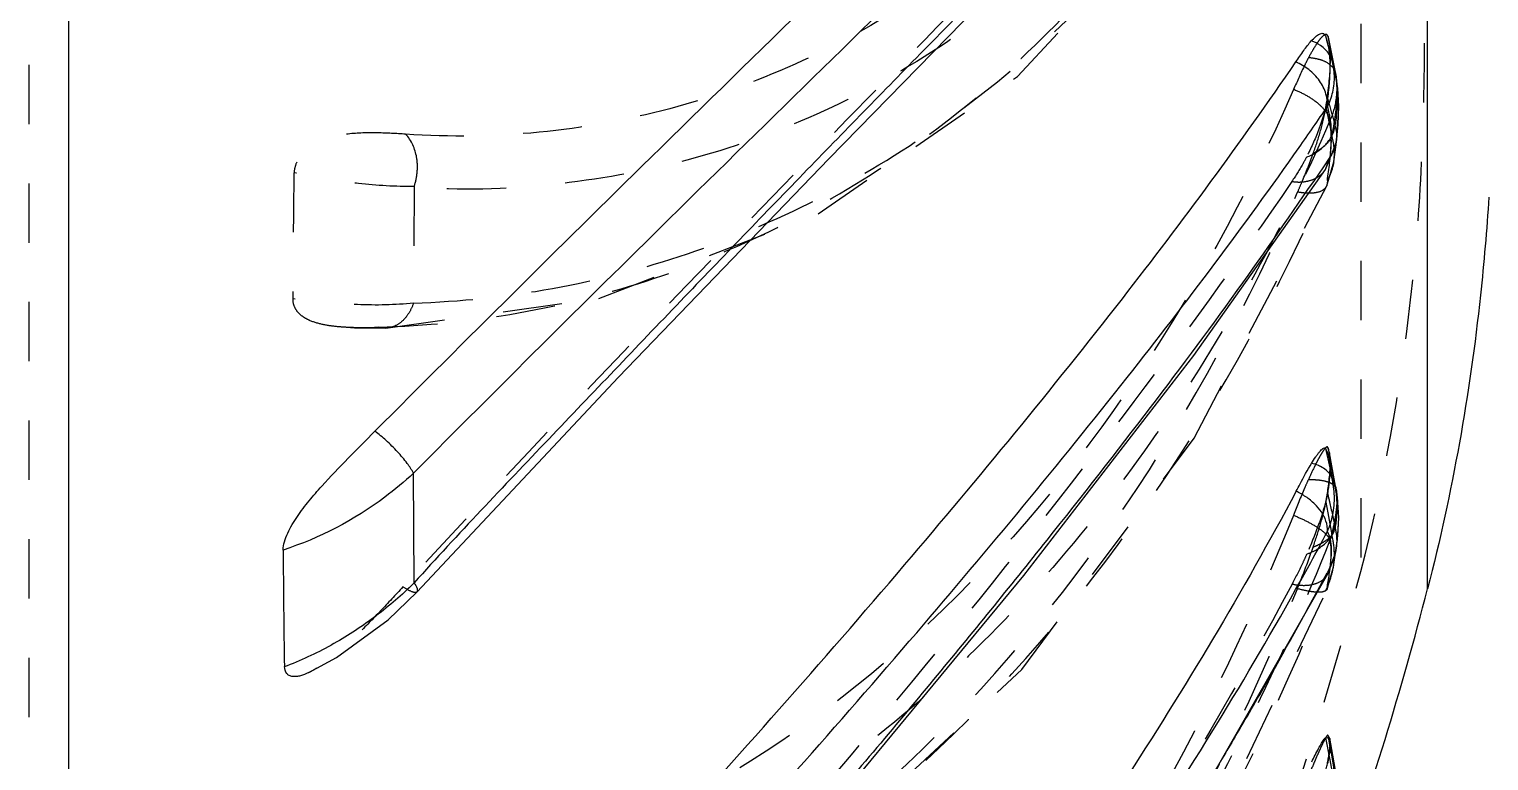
# Model space of a CAD drawing. Header units: millimetres. Extents: x 723 to 11228, y -2384 to 1578.
# Drawn here: x 1471.93 to 1512.13, y 151.16 to 171.32 of the extents above; entities that cross this region are included whole.
import ezdxf

# ---------------------------------------------------------------- set-up
doc = ezdxf.new("R2010")
doc.units = ezdxf.units.MM
doc.header["$LTSCALE"] = 16.335
doc.linetypes.add('HIDDEN', pattern=[0.2, 0.1, -0.1])
doc.layers.get('0').update_dxf_attribs({"linetype": 'CONTINUOUS'})
doc.layers.add('DEFAULT_2', color=8, linetype='HIDDEN')

msp = doc.modelspace()

# ---------------------------------------------------------------- linework, layer by layer
at = {"color": 7, "linetype": 'Continuous'}
for p, q in [((1473.025, 101.806), (1473.025, 373.047)), ((1510.443, 155.899), (1510.443, 318.953)), ((1507.627, 171.133), (1507.747, 170.697)), ((1507.627, 171.132), (1507.67, 170.998)), ((1507.857, 170.318), (1507.671, 171)), ((1507.747, 170.697), (1507.808, 170.474)), ((1507.808, 170.473), (1507.857, 170.32)), ((1507.966, 169.736), (1507.858, 170.315)), ((1507.993, 168.998), (1507.966, 169.736)), ((1507.933, 168.248), (1507.993, 168.998)), ((1507.634, 167.451), (1507.92, 168.16)), ((1507.92, 168.16), (1507.933, 168.25)), ((1507.933, 168.249), (1507.933, 168.248)), ((1507.754, 167.789), (1507.572, 167.525)), ((1507.634, 167.451), (1507.754, 167.789)), ((1507.634, 167.451), (1507.634, 167.451)), ((1507.629, 159.767), (1507.747, 159.234)), ((1507.629, 159.766), (1507.722, 159.557)), ((1507.914, 158.691), (1507.723, 159.559)), ((1507.747, 159.234), (1507.808, 158.962)), ((1482.533, 156.061), (1482.516, 159.083)), ((1507.808, 158.961), (1507.914, 158.691)), ((1507.965, 158.393), (1507.914, 158.689)), ((1507.996, 157.856), (1507.965, 158.393)), ((1507.699, 156.311), (1507.892, 156.829)), ((1507.892, 156.829), (1507.925, 157.007)), ((1507.925, 157.007), (1507.925, 157.006)), ((1507.754, 156.486), (1507.674, 156.337)), ((1507.7, 156.311), (1507.754, 156.486)), ((1507.699, 156.311), (1507.7, 156.311)), ((1481.818, 155.039), (1482.612, 155.809)), ((1482.612, 155.809), (1482.612, 155.809)), ((1507.632, 151.79), (1507.748, 151.186)), ((1507.939, 150.689), (1507.746, 151.702)), ((1507.748, 151.186), (1507.808, 150.878))]:
    msp.add_line(p, q, dxfattribs=at)
for points in [[(1482.612, 155.809), (1488.163, 161.724), (1493.958, 167.748), (1499.276, 173.199)], [(1482.625, 136.837), (1488.18, 143.088), (1493.982, 149.799), (1499.322, 156.266), (1504.008, 162.328), (1507.634, 167.451)], [(1507.925, 157.006), (1507.968, 157.36), (1507.996, 157.856)], [(1482.619, 122.206), (1488.195, 128.54), (1494.017, 135.659), (1499.372, 142.858), (1504.069, 149.962), (1507.7, 156.311)], [(1479.629, 153.588), (1480.398, 154.005), (1481.818, 155.039)]]:
    msp.add_lwpolyline(points, dxfattribs=at)
for centre, radius, start, end in [((1506.92, 170.033), 1.012, 55.5649, 71.5412), ((1506.067, 169.978), 1.81, 1.7379, 15.8856), ((1506.121, 169.981), 1.755, 346.9606, 1.6715), ((1506.14, 169.98), 1.737, 332.5878, 346.8554), ((1419.819, 229.132), 106.368, 324.95616, 325.69313), ((1503.136, 168.402), 4.652, 358.2975, 359.443), ((1507.021, 168.361), 0.919, 345.0145, 352.9661), ((1505.496, 158.392), 2.381, 1.476, 13.8341), ((1505.564, 158.393), 2.313, 348.6442, 1.4755), ((1505.665, 158.375), 2.21, 335.8658, 348.5954), ((1426.545, 200.723), 91.945, 331.3404, 331.93929), ((1721.795, 157.856), 242.869, 180.20994, 180.96801), ((1476.165, 162.388), 8.976, 314.5253, 315.1855), ((1387.844, 220.342), 135.853, 330.46482, 331.89167), ((1418.274, 179.666), 95.184, 340.34553, 345.54037), ((1475.321, 163.317), 10.234, 290.8609, 298.7936), ((1413.588, 205.875), 106.322, 329.43368, 330.40944)]:
    msp.add_arc(centre, radius, start, end, dxfattribs=at)
for points, knots in [([(1481.455, 160.238), (1483.975, 162.772), (1492.398, 171.114), (1500.929, 179.346), (1506.811, 185.172)], [0, 0, 0, 0, 0.30153, 1, 1, 1, 1]), ([(1482.516, 159.083), (1484.848, 161.432), (1492.81, 169.335), (1500.872, 177.135), (1506.493, 182.695)], [0, 0, 0, 0, 0.295094, 1, 1, 1, 1]), ([(1507.364, 181.754), (1507.003, 181.395), (1506.26, 180.634), (1504.684, 178.999), (1502.5, 176.789), (1499.676, 173.917), (1496.599, 170.769), (1493.291, 167.383), (1489.814, 163.773), (1486.202, 159.981), (1483.743, 157.405), (1482.533, 156.061)], [0, 0, 0, 0, 0.042803, 0.089261, 0.190701, 0.303656, 0.427359, 0.56029, 0.701077, 0.848158, 1, 1, 1, 1]), ([(1506.816, 170.414), (1506.888, 170.519), (1507.023, 170.716), (1507.165, 170.91), (1507.24, 170.993)], [0, 0, 0, 0, 0.529248, 1, 1, 1, 1]), ([(1507.24, 170.993), (1507.277, 171.034), (1507.346, 171.104), (1507.448, 171.182), (1507.542, 171.213), (1507.604, 171.181), (1507.62, 171.15), (1507.627, 171.132)], [0, 0, 0, 0, 0.333047, 0.599453, 0.794403, 0.884248, 1, 1, 1, 1]), ([(1507.685, 170.691), (1507.672, 170.707), (1507.614, 170.773), (1507.547, 170.831), (1507.492, 170.868)], [0, 0, 0, 0, 0.244495, 1, 1, 1, 1]), ([(1507.808, 170.473), (1507.801, 170.492), (1507.771, 170.57), (1507.725, 170.642), (1507.685, 170.691)], [0, 0, 0, 0, 0.244034, 1, 1, 1, 1]), ([(1481.463, 140.463), (1484.023, 143.172), (1488.959, 148.466), (1495.857, 156.247), (1501.81, 163.479), (1505.298, 168.187), (1506.816, 170.414)], [0, 0, 0, 0, 0.28473, 0.552816, 0.794108, 1, 1, 1, 1]), ([(1507.682, 169.181), (1507.693, 169.297), (1507.658, 169.552), (1507.483, 169.912), (1507.186, 170.212), (1506.943, 170.36), (1506.816, 170.414)], [0, 0, 0, 0, 0.219314, 0.471587, 0.74093, 1, 1, 1, 1]), ([(1507.682, 169.181), (1507.716, 169.059), (1507.776, 168.787), (1507.789, 168.508), (1507.788, 168.356)], [0, 0, 0, 0, 0.455383, 1, 1, 1, 1]), ([(1482.516, 139.4), (1484.941, 141.971), (1489.628, 147.005), (1496.215, 154.421), (1501.973, 161.364), (1505.391, 165.898), (1506.903, 168.056)], [0, 0, 0, 0, 0.281542, 0.547958, 0.790068, 1, 1, 1, 1]), ([(1507.786, 168.263), (1507.785, 168.226), (1507.778, 168.067), (1507.765, 167.909), (1507.754, 167.789)], [0, 0, 0, 0, 0.238101, 1, 1, 1, 1]), ([(1507.855, 167.973), (1507.848, 167.957), (1507.818, 167.894), (1507.783, 167.833), (1507.754, 167.789)], [0, 0, 0, 0, 0.24221, 1, 1, 1, 1]), ([(1507.572, 167.525), (1506.837, 166.456), (1505.294, 164.21), (1502.745, 160.787), (1499.901, 157.147), (1496.796, 153.321), (1493.454, 149.353), (1489.935, 145.271), (1486.28, 141.117), (1483.772, 138.355), (1482.533, 136.943)], [0, 0, 0, 0, 0.098397, 0.206645, 0.323664, 0.448732, 0.580341, 0.71708, 0.857488, 1, 1, 1, 1]), ([(1512.129, 166.692), (1512.072, 165.789), (1511.766, 162.157), (1511.127, 158.552), (1510.443, 155.899)], [0, 0, 0, 0, 0.248242, 1, 1, 1, 1]), ([(1478.925, 156.966), (1478.925, 157.043), (1478.956, 157.204), (1479.081, 157.519), (1479.313, 157.898), (1479.637, 158.323), (1480.103, 158.86), (1480.714, 159.493), (1481.209, 159.99), (1481.455, 160.238)], [0, 0, 0, 0, 0.054813, 0.115383, 0.242342, 0.37064, 0.498143, 0.750233, 1, 1, 1, 1]), ([(1482.516, 159.083), (1482.466, 159.178), (1482.327, 159.381), (1482.075, 159.684), (1481.776, 159.977), (1481.561, 160.158), (1481.454, 160.237)], [0, 0, 0, 0, 0.203711, 0.46663, 0.748482, 1, 1, 1, 1]), ([(1507.247, 159.354), (1507.284, 159.414), (1507.339, 159.5), (1507.414, 159.605), (1507.465, 159.67), (1507.512, 159.723), (1507.555, 159.759), (1507.595, 159.782), (1507.622, 159.774), (1507.629, 159.766)], [0, 0, 0, 0, 0.357925, 0.516025, 0.657124, 0.778148, 0.875294, 0.945684, 1, 1, 1, 1]), ([(1506.822, 158.583), (1506.859, 158.651), (1506.997, 158.91), (1507.134, 159.17), (1507.247, 159.354)], [0, 0, 0, 0, 0.263627, 1, 1, 1, 1]), ([(1507.496, 159.264), (1507.477, 159.274), (1507.397, 159.312), (1507.313, 159.339), (1507.247, 159.354)], [0, 0, 0, 0, 0.241724, 1, 1, 1, 1]), ([(1507.687, 159.13), (1507.674, 159.143), (1507.615, 159.195), (1507.549, 159.237), (1507.496, 159.264)], [0, 0, 0, 0, 0.238745, 1, 1, 1, 1]), ([(1482.516, 159.083), (1482.265, 158.849), (1481.192, 157.955), (1479.926, 157.29), (1478.924, 156.965)], [0, 0, 0, 0, 0.245696, 1, 1, 1, 1]), ([(1507.808, 158.961), (1507.801, 158.976), (1507.77, 159.039), (1507.725, 159.094), (1507.687, 159.13)], [0, 0, 0, 0, 0.238643, 1, 1, 1, 1]), ([(1506.822, 158.583), (1505.356, 155.828), (1501.961, 150.17), (1495.997, 141.781), (1489.091, 133.261), (1484.073, 127.69), (1481.472, 124.923)], [0, 0, 0, 0, 0.221639, 0.467801, 0.730368, 1, 1, 1, 1]), ([(1507.682, 157.471), (1507.693, 157.569), (1507.643, 157.861), (1507.406, 158.191), (1507.097, 158.437), (1506.915, 158.541), (1506.822, 158.583)], [0, 0, 0, 0, 0.199783, 0.579482, 0.792952, 1, 1, 1, 1]), ([(1507.682, 157.471), (1507.69, 157.456), (1507.724, 157.387), (1507.748, 157.314), (1507.76, 157.257)], [0, 0, 0, 0, 0.229218, 1, 1, 1, 1]), ([(1507.76, 157.257), (1507.765, 157.234), (1507.785, 157.128), (1507.789, 157.02), (1507.788, 156.935)], [0, 0, 0, 0, 0.216896, 1, 1, 1, 1]), ([(1507.925, 157.006), (1507.919, 156.962), (1507.885, 156.782), (1507.817, 156.609), (1507.754, 156.486)], [0, 0, 0, 0, 0.244405, 1, 1, 1, 1]), ([(1507.788, 156.935), (1507.787, 156.901), (1507.782, 156.751), (1507.767, 156.601), (1507.754, 156.486)], [0, 0, 0, 0, 0.226678, 1, 1, 1, 1]), ([(1482.516, 124.002), (1485.025, 126.678), (1489.874, 132.069), (1496.575, 140.313), (1502.407, 148.452), (1505.76, 153.944), (1507.225, 156.626)], [0, 0, 0, 0, 0.268275, 0.530054, 0.776528, 1, 1, 1, 1]), ([(1482.459, 155.988), (1482.134, 155.668), (1481.43, 155.073), (1480.656, 154.571), (1480.25, 154.348)], [0, 0, 0, 0, 0.496615, 1, 1, 1, 1]), ([(1482.533, 156.061), (1482.564, 156.012), (1482.608, 155.941), (1482.631, 155.835), (1482.611, 155.81)], [0, 0, 0, 0, 0.650808, 1, 1, 1, 1]), ([(1479.629, 153.588), (1479.555, 153.553), (1479.444, 153.507), (1479.293, 153.477), (1479.189, 153.475), (1479.095, 153.499), (1478.991, 153.582), (1478.968, 153.687), (1478.967, 153.754)], [0, 0, 0, 0, 0.290571, 0.423166, 0.544754, 0.655639, 0.761768, 1, 1, 1, 1]), ([(1505.136, 151.806), (1504.905, 151.415), (1503.949, 149.823), (1502.954, 148.255), (1502.185, 147.082)], [0, 0, 0, 0, 0.244499, 1, 1, 1, 1]), ([(1507.255, 151.129), (1507.315, 151.254), (1507.401, 151.428), (1507.515, 151.635), (1507.567, 151.719), (1507.593, 151.752)], [0, 0, 0, 0, 0.584543, 0.822, 1, 1, 1, 1]), ([(1507.593, 151.752), (1507.597, 151.757), (1507.608, 151.77), (1507.621, 151.784), (1507.632, 151.789)], [0, 0, 0, 0, 0.32215, 1, 1, 1, 1]), ([(1507.632, 151.789), (1507.644, 151.794), (1507.669, 151.801), (1507.727, 151.782), (1507.74, 151.733), (1507.746, 151.702)], [0, 0, 0, 0, 0.238949, 0.441821, 1, 1, 1, 1])]:
    msp.add_open_spline(points, degree=3, knots=knots, dxfattribs=at)
msp.add_open_spline([(1507.909, 168.123), (1507.895, 168.072), (1507.877, 168.021), (1507.855, 167.973)], degree=3, dxfattribs=at)
at = {"layer": 'DEFAULT_2', "color": 8, "linetype": 'HIDDEN'}
for p, q in [((1471.933, 103.36), (1471.933, 371.493)), ((1508.603, 318.479), (1508.603, 156.374)), ((1507.723, 171.018), (1507.702, 171.112)), ((1507.916, 170.046), (1507.724, 171.02)), ((1507.916, 170.048), (1507.895, 170.135)), ((1507.97, 169.683), (1507.916, 170.046)), ((1507.996, 169.196), (1507.97, 169.683)), ((1507.978, 168.68), (1507.996, 169.196)), ((1507.923, 168.126), (1507.978, 168.68)), ((1507.859, 167.664), (1507.923, 168.126)), ((1507.665, 166.998), (1507.859, 167.665)), ((1507.859, 167.665), (1507.859, 167.665)), ((1482.533, 166.982), (1482.516, 163.77)), ((1504.011, 160.047), (1507.665, 166.998)), ((1507.682, 167.149), (1507.665, 166.998)), ((1507.665, 166.998), (1507.665, 166.998)), ((1481.75, 163.079), (1487.623, 163.899)), ((1480.436, 163.126), (1480.888, 163.092)), ((1480.888, 163.092), (1481.752, 163.079)), ((1481.75, 163.079), (1481.547, 163.105)), ((1481.752, 163.079), (1481.75, 163.079)), ((1507.744, 159.645), (1507.699, 159.79)), ((1507.937, 158.57), (1507.745, 159.647)), ((1507.937, 158.57), (1507.895, 158.695)), ((1507.96, 158.424), (1507.937, 158.57)), ((1507.996, 157.852), (1507.961, 158.419)), ((1507.642, 158.284), (1507.697, 157.987)), ((1507.697, 157.987), (1507.752, 157.686)), ((1507.752, 157.686), (1507.808, 157.383)), ((1507.958, 157.243), (1507.996, 157.852)), ((1507.927, 157.022), (1507.958, 157.243)), ((1507.861, 156.564), (1507.925, 157.006)), ((1507.679, 155.89), (1507.845, 156.469)), ((1507.844, 156.466), (1507.861, 156.564)), ((1504.067, 148.267), (1507.679, 155.89)), ((1507.682, 155.953), (1507.679, 155.89)), ((1507.679, 155.89), (1507.679, 155.89)), ((1507.754, 151.776), (1507.697, 151.864)), ((1507.95, 150.632), (1507.755, 151.778))]:
    msp.add_line(p, q, dxfattribs=at)
for points in [[(1487.623, 163.899), (1493.658, 166.23), (1499.15, 170.012), (1503.937, 175.174)], [(1487.827, 144.881), (1493.817, 148.585), (1499.268, 153.675), (1504.011, 160.047)]]:
    msp.add_lwpolyline(points, dxfattribs=at)
for centre, radius, start, end in [((1506.297, 169.725), 1.651, 7.7636, 11.0897), ((1506.248, 167.892), 1.629, 4.5504, 16.7798), ((1506.304, 167.898), 1.573, 1.7777, 4.4839), ((1506.605, 169.295), 1.558, 296.358, 298.5533), ((1506.34, 167.899), 1.537, 351.2513, 1.786), ((1773.531, 162.908), 294.34, 179.13367, 179.80868), ((1507.144, 158.419), 0.808, 7.4242, 10.2846), ((1505.659, 156.834), 2.217, 1.5531, 14.3406), ((1505.724, 156.838), 2.152, 357.9099, 1.5097), ((1418.274, 179.666), 93.284, 305.11487, 345.54039), ((1505.794, 156.831), 2.082, 335.0429, 349.9055), ((1505.765, 156.836), 2.112, 349.9884, 357.912)]:
    msp.add_arc(centre, radius, start, end, dxfattribs=at)
for points, knots in [([(1506.758, 184.355), (1505.486, 181.849), (1503.222, 178.328), (1499.438, 174.441), (1496.381, 172.087), (1493.088, 170.274), (1489.603, 169.03), (1485.979, 168.375), (1483.523, 168.341), (1482.3, 168.423)], [0, 0, 0, 0, 0.272301, 0.400504, 0.524283, 0.644764, 0.763263, 0.881231, 1, 1, 1, 1]), ([(1507.754, 183.357), (1507.099, 182.033), (1505.638, 179.526), (1503.085, 176.111), (1500.222, 173.166), (1497.065, 170.75), (1493.67, 168.882), (1490.069, 167.607), (1486.333, 166.949), (1483.792, 166.856), (1482.533, 166.982)], [0, 0, 0, 0, 0.138908, 0.271911, 0.399995, 0.523706, 0.644338, 0.762827, 0.881017, 1, 1, 1, 1]), ([(1506.699, 181.285), (1505.144, 179.722), (1501.648, 176.178), (1493.421, 167.8), (1486.806, 160.925), (1482.224, 155.949)], [0, 0, 0, 0, 0.187757, 0.423914, 1, 1, 1, 1]), ([(1482.516, 163.77), (1483.799, 163.811), (1486.359, 164.079), (1490.1, 165.041), (1493.679, 166.551), (1498.227, 169.295), (1503.32, 174.081), (1506.368, 178.838), (1507.682, 181.416)], [0, 0, 0, 0, 0.119413, 0.238391, 0.358021, 0.479412, 0.730929, 1, 1, 1, 1]), ([(1481.548, 163.105), (1482.841, 163.142), (1485.42, 163.405), (1489.189, 164.365), (1492.795, 165.877), (1496.191, 167.921), (1499.337, 170.474), (1503.217, 174.581), (1505.555, 178.243), (1506.869, 180.84)], [0, 0, 0, 0, 0.119461, 0.23846, 0.358025, 0.479302, 0.603347, 0.731093, 1, 1, 1, 1]), ([(1508.603, 156.373), (1509.236, 158.829), (1509.916, 162.584), (1510.317, 167.633), (1510.362, 170.161), (1510.362, 171.425)], [0, 0, 0, 0, 0.50095, 0.750373, 1, 1, 1, 1]), ([(1507.702, 171.112), (1507.696, 171.134), (1507.674, 171.181), (1507.604, 171.165), (1507.557, 171.125), (1507.483, 171.049), (1507.391, 170.92), (1507.279, 170.739), (1507.204, 170.606), (1507.166, 170.536)], [0, 0, 0, 0, 0.075202, 0.136985, 0.203312, 0.286375, 0.490984, 0.732439, 1, 1, 1, 1]), ([(1507.643, 169.159), (1507.698, 169.512), (1507.76, 170.014), (1507.77, 170.636), (1507.746, 170.902), (1507.723, 171.018)], [0, 0, 0, 0, 0.573718, 0.809744, 1, 1, 1, 1]), ([(1507.671, 171), (1507.729, 170.788), (1507.772, 170.251), (1507.727, 169.72), (1507.686, 169.41)], [0, 0, 0, 0, 0.412617, 1, 1, 1, 1]), ([(1507.703, 171.114), (1507.719, 171.031), (1507.783, 170.705), (1507.848, 170.379), (1507.895, 170.135)], [0, 0, 0, 0, 0.254464, 1, 1, 1, 1]), ([(1507.166, 170.536), (1507.131, 170.469), (1506.984, 170.18), (1506.853, 169.884), (1506.753, 169.657)], [0, 0, 0, 0, 0.233066, 1, 1, 1, 1]), ([(1507.168, 170.538), (1507.257, 170.531), (1507.426, 170.503), (1507.698, 170.409), (1507.864, 170.252), (1507.895, 170.135)], [0, 0, 0, 0, 0.30796, 0.584478, 1, 1, 1, 1]), ([(1507.895, 170.135), (1507.94, 169.914), (1507.963, 169.453), (1507.845, 169.007), (1507.754, 168.799)], [0, 0, 0, 0, 0.499393, 1, 1, 1, 1]), ([(1507.858, 170.316), (1507.922, 170.079), (1507.979, 169.513), (1507.935, 168.951), (1507.895, 168.636)], [0, 0, 0, 0, 0.435285, 1, 1, 1, 1]), ([(1506.753, 169.657), (1505.469, 166.73), (1502.513, 161.282), (1496.706, 154.462), (1490.931, 150.358), (1486.037, 148.293), (1483.54, 147.663), (1482.295, 147.454)], [0, 0, 0, 0, 0.279117, 0.537535, 0.776198, 0.889664, 1, 1, 1, 1]), ([(1506.755, 169.659), (1506.879, 169.611), (1507.117, 169.495), (1507.429, 169.285), (1507.65, 169.052), (1507.741, 168.878), (1507.754, 168.799)], [0, 0, 0, 0, 0.294162, 0.582987, 0.82379, 1, 1, 1, 1]), ([(1507.925, 169.121), (1507.931, 169.176), (1507.949, 169.375), (1507.957, 169.576), (1507.952, 169.722)], [0, 0, 0, 0, 0.272182, 1, 1, 1, 1]), ([(1507.952, 169.722), (1507.951, 169.742), (1507.947, 169.818), (1507.94, 169.893), (1507.933, 169.948)], [0, 0, 0, 0, 0.263378, 1, 1, 1, 1]), ([(1507.686, 169.41), (1507.666, 169.259), (1507.592, 168.962), (1507.404, 168.419), (1507.23, 168.032), (1507.107, 167.792)], [0, 0, 0, 0, 0.264266, 0.529632, 1, 1, 1, 1]), ([(1507.686, 169.41), (1507.704, 169.348), (1507.777, 169.091), (1507.85, 168.834), (1507.895, 168.636)], [0, 0, 0, 0, 0.24114, 1, 1, 1, 1]), ([(1507.296, 167.897), (1507.369, 168.104), (1507.502, 168.52), (1507.61, 168.945), (1507.643, 169.159)], [0, 0, 0, 0, 0.503329, 1, 1, 1, 1]), ([(1507.808, 168.362), (1507.821, 168.429), (1507.867, 168.68), (1507.905, 168.934), (1507.925, 169.121)], [0, 0, 0, 0, 0.264518, 1, 1, 1, 1]), ([(1482.3, 168.423), (1482.042, 168.44), (1481.515, 168.469), (1480.84, 168.457), (1480.279, 168.357), (1479.829, 168.194), (1479.474, 167.937), (1479.274, 167.631), (1479.23, 167.447), (1479.229, 167.359)], [0, 0, 0, 0, 0.218119, 0.445083, 0.565998, 0.697006, 0.845354, 0.925658, 1, 1, 1, 1]), ([(1482.533, 166.982), (1482.578, 167.107), (1482.632, 167.376), (1482.62, 167.883), (1482.463, 168.252), (1482.3, 168.423)], [0, 0, 0, 0, 0.262901, 0.534321, 1, 1, 1, 1]), ([(1507.754, 168.799), (1507.092, 167.261), (1505.63, 164.309), (1503.083, 160.18), (1500.229, 156.476), (1497.086, 153.255), (1493.707, 150.548), (1490.122, 148.4), (1486.395, 146.85), (1483.824, 146.154), (1482.533, 145.975)], [0, 0, 0, 0, 0.141793, 0.278516, 0.410297, 0.536943, 0.658816, 0.775991, 0.889561, 1, 1, 1, 1]), ([(1507.107, 167.791), (1507.305, 167.866), (1507.655, 168.083), (1507.864, 168.452), (1507.895, 168.636)], [0, 0, 0, 0, 0.530113, 1, 1, 1, 1]), ([(1507.682, 167.149), (1507.727, 167.467), (1507.799, 168.015), (1507.789, 168.571), (1507.754, 168.799)], [0, 0, 0, 0, 0.581662, 1, 1, 1, 1]), ([(1507.895, 168.636), (1507.905, 168.605), (1507.938, 168.479), (1507.945, 168.346), (1507.933, 168.25)], [0, 0, 0, 0, 0.256536, 1, 1, 1, 1]), ([(1507.808, 168.362), (1507.795, 168.333), (1507.723, 168.206), (1507.614, 168.104), (1507.523, 168.037)], [0, 0, 0, 0, 0.218291, 1, 1, 1, 1]), ([(1507.107, 167.792), (1507.075, 167.728), (1506.951, 167.499), (1506.811, 167.279), (1506.705, 167.121)], [0, 0, 0, 0, 0.271831, 1, 1, 1, 1]), ([(1506.864, 166.827), (1506.901, 166.913), (1507.054, 167.266), (1507.199, 167.622), (1507.296, 167.897)], [0, 0, 0, 0, 0.24332, 1, 1, 1, 1]), ([(1507.859, 167.665), (1507.852, 167.621), (1507.816, 167.442), (1507.748, 167.269), (1507.682, 167.149)], [0, 0, 0, 0, 0.245191, 1, 1, 1, 1]), ([(1482.533, 166.982), (1482.021, 166.975), (1481.217, 167.025), (1480.118, 167.184), (1479.53, 167.294), (1479.229, 167.36)], [0, 0, 0, 0, 0.460997, 0.722347, 1, 1, 1, 1]), ([(1506.705, 167.121), (1506.794, 167.106), (1506.975, 167.098), (1507.238, 167.145), (1507.471, 167.26), (1507.587, 167.385), (1507.632, 167.452)], [0, 0, 0, 0, 0.261146, 0.520196, 0.765815, 1, 1, 1, 1]), ([(1481.54, 142.822), (1484.191, 143.486), (1489.471, 145.649), (1496.489, 150.956), (1502.48, 158.141), (1505.539, 163.802), (1506.864, 166.827)], [0, 0, 0, 0, 0.227422, 0.46805, 0.725238, 1, 1, 1, 1]), ([(1506.705, 167.121), (1505.22, 164.924), (1501.821, 160.251), (1496.05, 153.027), (1489.399, 145.221), (1484.669, 139.883), (1482.231, 137.15)], [0, 0, 0, 0, 0.205468, 0.447453, 0.716199, 1, 1, 1, 1]), ([(1482.516, 143.277), (1485.147, 143.944), (1490.388, 146.106), (1497.354, 151.388), (1503.308, 158.527), (1506.358, 164.147), (1507.682, 167.148)], [0, 0, 0, 0, 0.227329, 0.468012, 0.725278, 1, 1, 1, 1]), ([(1507.194, 166.796), (1507.167, 166.796), (1507.057, 166.798), (1506.947, 166.812), (1506.865, 166.829)], [0, 0, 0, 0, 0.241336, 1, 1, 1, 1]), ([(1507.663, 166.999), (1507.638, 166.945), (1507.534, 166.842), (1507.397, 166.813), (1507.32, 166.803)], [0, 0, 0, 0, 0.432083, 1, 1, 1, 1]), ([(1479.189, 163.891), (1479.188, 163.815), (1479.218, 163.67), (1479.338, 163.498), (1479.492, 163.376), (1479.723, 163.259), (1480.041, 163.172), (1480.303, 163.138), (1480.436, 163.126)], [0, 0, 0, 0, 0.142011, 0.266909, 0.386595, 0.506123, 0.749658, 1, 1, 1, 1]), ([(1482.516, 163.77), (1482.004, 163.714), (1480.888, 163.698), (1479.78, 163.808), (1479.189, 163.891)], [0, 0, 0, 0, 0.462747, 1, 1, 1, 1]), ([(1482.516, 163.77), (1482.485, 163.677), (1482.403, 163.5), (1482.23, 163.275), (1482.005, 163.122), (1481.834, 163.084), (1481.752, 163.081)], [0, 0, 0, 0, 0.26881, 0.531078, 0.773648, 1, 1, 1, 1]), ([(1480.436, 163.126), (1480.527, 163.118), (1480.897, 163.094), (1481.269, 163.097), (1481.548, 163.105)], [0, 0, 0, 0, 0.247884, 1, 1, 1, 1]), ([(1507.699, 159.79), (1507.696, 159.796), (1507.685, 159.809), (1507.657, 159.801), (1507.633, 159.78), (1507.604, 159.747), (1507.572, 159.705), (1507.526, 159.634), (1507.465, 159.53), (1507.391, 159.391), (1507.287, 159.182), (1507.21, 159.018), (1507.159, 158.906)], [0, 0, 0, 0, 0.020068, 0.040397, 0.07057, 0.111151, 0.160709, 0.217607, 0.348405, 0.495921, 0.655476, 1, 1, 1, 1]), ([(1507.641, 158.282), (1507.689, 158.548), (1507.745, 158.921), (1507.768, 159.377), (1507.758, 159.565), (1507.744, 159.645)], [0, 0, 0, 0, 0.591149, 0.822427, 1, 1, 1, 1]), ([(1507.7, 159.792), (1507.717, 159.7), (1507.782, 159.334), (1507.848, 158.969), (1507.895, 158.695)], [0, 0, 0, 0, 0.252638, 1, 1, 1, 1]), ([(1507.723, 159.558), (1507.753, 159.423), (1507.759, 159.073), (1507.719, 158.731), (1507.688, 158.527)], [0, 0, 0, 0, 0.402384, 1, 1, 1, 1]), ([(1507.159, 158.906), (1507.124, 158.828), (1506.981, 158.502), (1506.848, 158.172), (1506.747, 157.921)], [0, 0, 0, 0, 0.23923, 1, 1, 1, 1]), ([(1507.16, 158.909), (1507.249, 158.91), (1507.415, 158.905), (1507.638, 158.869), (1507.803, 158.805), (1507.879, 158.733), (1507.895, 158.695)], [0, 0, 0, 0, 0.33644, 0.626885, 0.846401, 1, 1, 1, 1]), ([(1507.688, 158.527), (1507.666, 158.388), (1507.588, 158.1), (1507.402, 157.541), (1507.233, 157.124), (1507.115, 156.855)], [0, 0, 0, 0, 0.239216, 0.502479, 1, 1, 1, 1]), ([(1507.688, 158.527), (1507.706, 158.45), (1507.778, 158.133), (1507.849, 157.816), (1507.895, 157.575)], [0, 0, 0, 0, 0.244046, 1, 1, 1, 1]), ([(1507.895, 158.695), (1507.94, 158.453), (1507.963, 157.955), (1507.846, 157.469), (1507.754, 157.241)], [0, 0, 0, 0, 0.500116, 1, 1, 1, 1]), ([(1507.914, 158.689), (1507.948, 158.533), (1507.967, 158.157), (1507.926, 157.786), (1507.895, 157.575)], [0, 0, 0, 0, 0.42855, 1, 1, 1, 1]), ([(1507.925, 158.004), (1507.932, 158.054), (1507.952, 158.227), (1507.96, 158.402), (1507.944, 158.523)], [0, 0, 0, 0, 0.295568, 1, 1, 1, 1]), ([(1507.288, 157.04), (1507.361, 157.252), (1507.492, 157.662), (1507.605, 158.079), (1507.641, 158.282)], [0, 0, 0, 0, 0.520341, 1, 1, 1, 1]), ([(1507.808, 157.383), (1507.82, 157.439), (1507.865, 157.645), (1507.904, 157.852), (1507.925, 158.004)], [0, 0, 0, 0, 0.272628, 1, 1, 1, 1]), ([(1506.747, 157.921), (1505.447, 154.686), (1502.46, 148.576), (1496.683, 140.586), (1489.976, 134.355), (1484.866, 131.44), (1482.287, 130.422)], [0, 0, 0, 0, 0.277165, 0.53815, 0.779524, 1, 1, 1, 1]), ([(1506.748, 157.924), (1506.871, 157.875), (1507.106, 157.768), (1507.414, 157.595), (1507.618, 157.437), (1507.718, 157.318), (1507.747, 157.265), (1507.754, 157.241)], [0, 0, 0, 0, 0.320941, 0.623853, 0.855878, 0.939157, 1, 1, 1, 1]), ([(1507.115, 156.855), (1507.213, 156.889), (1507.537, 157.036), (1507.843, 157.323), (1507.895, 157.575)], [0, 0, 0, 0, 0.287161, 1, 1, 1, 1]), ([(1507.895, 157.575), (1507.906, 157.528), (1507.944, 157.342), (1507.945, 157.148), (1507.925, 157.007)], [0, 0, 0, 0, 0.253258, 1, 1, 1, 1]), ([(1507.754, 157.241), (1507.085, 155.551), (1505.617, 152.272), (1502.28, 146.152), (1498.292, 140.646), (1493.715, 136.003), (1490.144, 133.086), (1486.429, 130.721), (1483.845, 129.451), (1482.533, 128.965)], [0, 0, 0, 0, 0.140107, 0.276724, 0.537365, 0.660811, 0.778933, 0.892078, 1, 1, 1, 1]), ([(1507.808, 157.383), (1507.779, 157.338), (1507.687, 157.25), (1507.581, 157.183), (1507.519, 157.148)], [0, 0, 0, 0, 0.432359, 1, 1, 1, 1]), ([(1507.682, 155.953), (1507.725, 156.215), (1507.793, 156.64), (1507.793, 157.08), (1507.754, 157.241)], [0, 0, 0, 0, 0.616697, 1, 1, 1, 1]), ([(1507.115, 156.855), (1507.082, 156.78), (1506.955, 156.501), (1506.816, 156.228), (1506.711, 156.029)], [0, 0, 0, 0, 0.265605, 1, 1, 1, 1]), ([(1506.857, 155.9), (1506.895, 155.993), (1507.045, 156.37), (1507.189, 156.75), (1507.288, 157.04)], [0, 0, 0, 0, 0.246724, 1, 1, 1, 1]), ([(1507.519, 157.148), (1507.502, 157.139), (1507.427, 157.099), (1507.349, 157.065), (1507.289, 157.042)], [0, 0, 0, 0, 0.237984, 1, 1, 1, 1]), ([(1506.711, 156.029), (1505.279, 153.322), (1501.973, 147.744), (1496.191, 139.446), (1489.533, 131.008), (1484.719, 125.475), (1482.239, 122.73)], [0, 0, 0, 0, 0.221843, 0.468989, 0.73203, 1, 1, 1, 1]), ([(1506.711, 156.029), (1506.812, 156.006), (1507.014, 155.982), (1507.304, 156.008), (1507.55, 156.116), (1507.661, 156.244), (1507.697, 156.312)], [0, 0, 0, 0, 0.283416, 0.553031, 0.789572, 1, 1, 1, 1]), ([(1482.224, 155.949), (1482.02, 155.728), (1481.611, 155.288), (1480.987, 154.645), (1480.445, 154.142), (1479.989, 153.794), (1479.751, 153.647), (1479.629, 153.588)], [0, 0, 0, 0, 0.256286, 0.511606, 0.762915, 0.884589, 1, 1, 1, 1]), ([(1481.53, 126.678), (1484.228, 127.922), (1489.521, 131.209), (1496.471, 137.89), (1502.43, 146.238), (1505.518, 152.565), (1506.857, 155.9)], [0, 0, 0, 0, 0.225457, 0.468212, 0.727262, 1, 1, 1, 1]), ([(1482.611, 155.81), (1482.6, 155.796), (1482.544, 155.788), (1482.412, 155.836), (1482.301, 155.897), (1482.222, 155.948)], [0, 0, 0, 0, 0.127039, 0.342559, 1, 1, 1, 1]), ([(1482.516, 126.899), (1485.193, 128.141), (1490.446, 131.419), (1497.345, 138.065), (1503.267, 146.36), (1506.344, 152.642), (1507.682, 155.953)], [0, 0, 0, 0, 0.225414, 0.46821, 0.727305, 1, 1, 1, 1]), ([(1507.317, 155.809), (1507.281, 155.812), (1507.126, 155.833), (1506.974, 155.869), (1506.858, 155.902)], [0, 0, 0, 0, 0.230074, 1, 1, 1, 1]), ([(1507.436, 155.802), (1507.427, 155.802), (1507.387, 155.803), (1507.347, 155.806), (1507.317, 155.809)], [0, 0, 0, 0, 0.234433, 1, 1, 1, 1]), ([(1507.678, 155.891), (1507.664, 155.86), (1507.58, 155.806), (1507.491, 155.802), (1507.436, 155.802)], [0, 0, 0, 0, 0.379968, 1, 1, 1, 1]), ([(1507.697, 151.864), (1507.691, 151.864), (1507.676, 151.851), (1507.656, 151.825), (1507.63, 151.783), (1507.589, 151.708), (1507.532, 151.593), (1507.461, 151.439), (1507.386, 151.269), (1507.281, 151.023), (1507.203, 150.834), (1507.15, 150.706)], [0, 0, 0, 0, 0.014117, 0.040898, 0.079337, 0.127109, 0.243008, 0.377137, 0.522971, 0.676763, 1, 1, 1, 1]), ([(1507.639, 150.867), (1507.679, 151.053), (1507.731, 151.306), (1507.762, 151.611), (1507.762, 151.729), (1507.754, 151.776)], [0, 0, 0, 0, 0.619184, 0.843354, 1, 1, 1, 1]), ([(1507.746, 151.702), (1507.76, 151.625), (1507.748, 151.416), (1507.715, 151.214), (1507.69, 151.088)], [0, 0, 0, 0, 0.378994, 1, 1, 1, 1]), ([(1507.698, 151.866), (1507.748, 151.573), (1507.816, 151.183), (1507.88, 150.793), (1507.895, 150.696)], [0, 0, 0, 0, 0.752163, 1, 1, 1, 1])]:
    msp.add_open_spline(points, degree=3, knots=knots, dxfattribs=at)
for points in [[(1507.644, 169.161), (1507.698, 168.894), (1507.753, 168.628), (1507.808, 168.362)], [(1507.523, 168.037), (1507.468, 167.996), (1507.41, 167.959), (1507.349, 167.926)], [(1507.32, 166.803), (1507.278, 166.798), (1507.236, 166.796), (1507.194, 166.796)]]:
    msp.add_open_spline(points, degree=3, dxfattribs=at)

doc.saveas('drawing.dxf')
